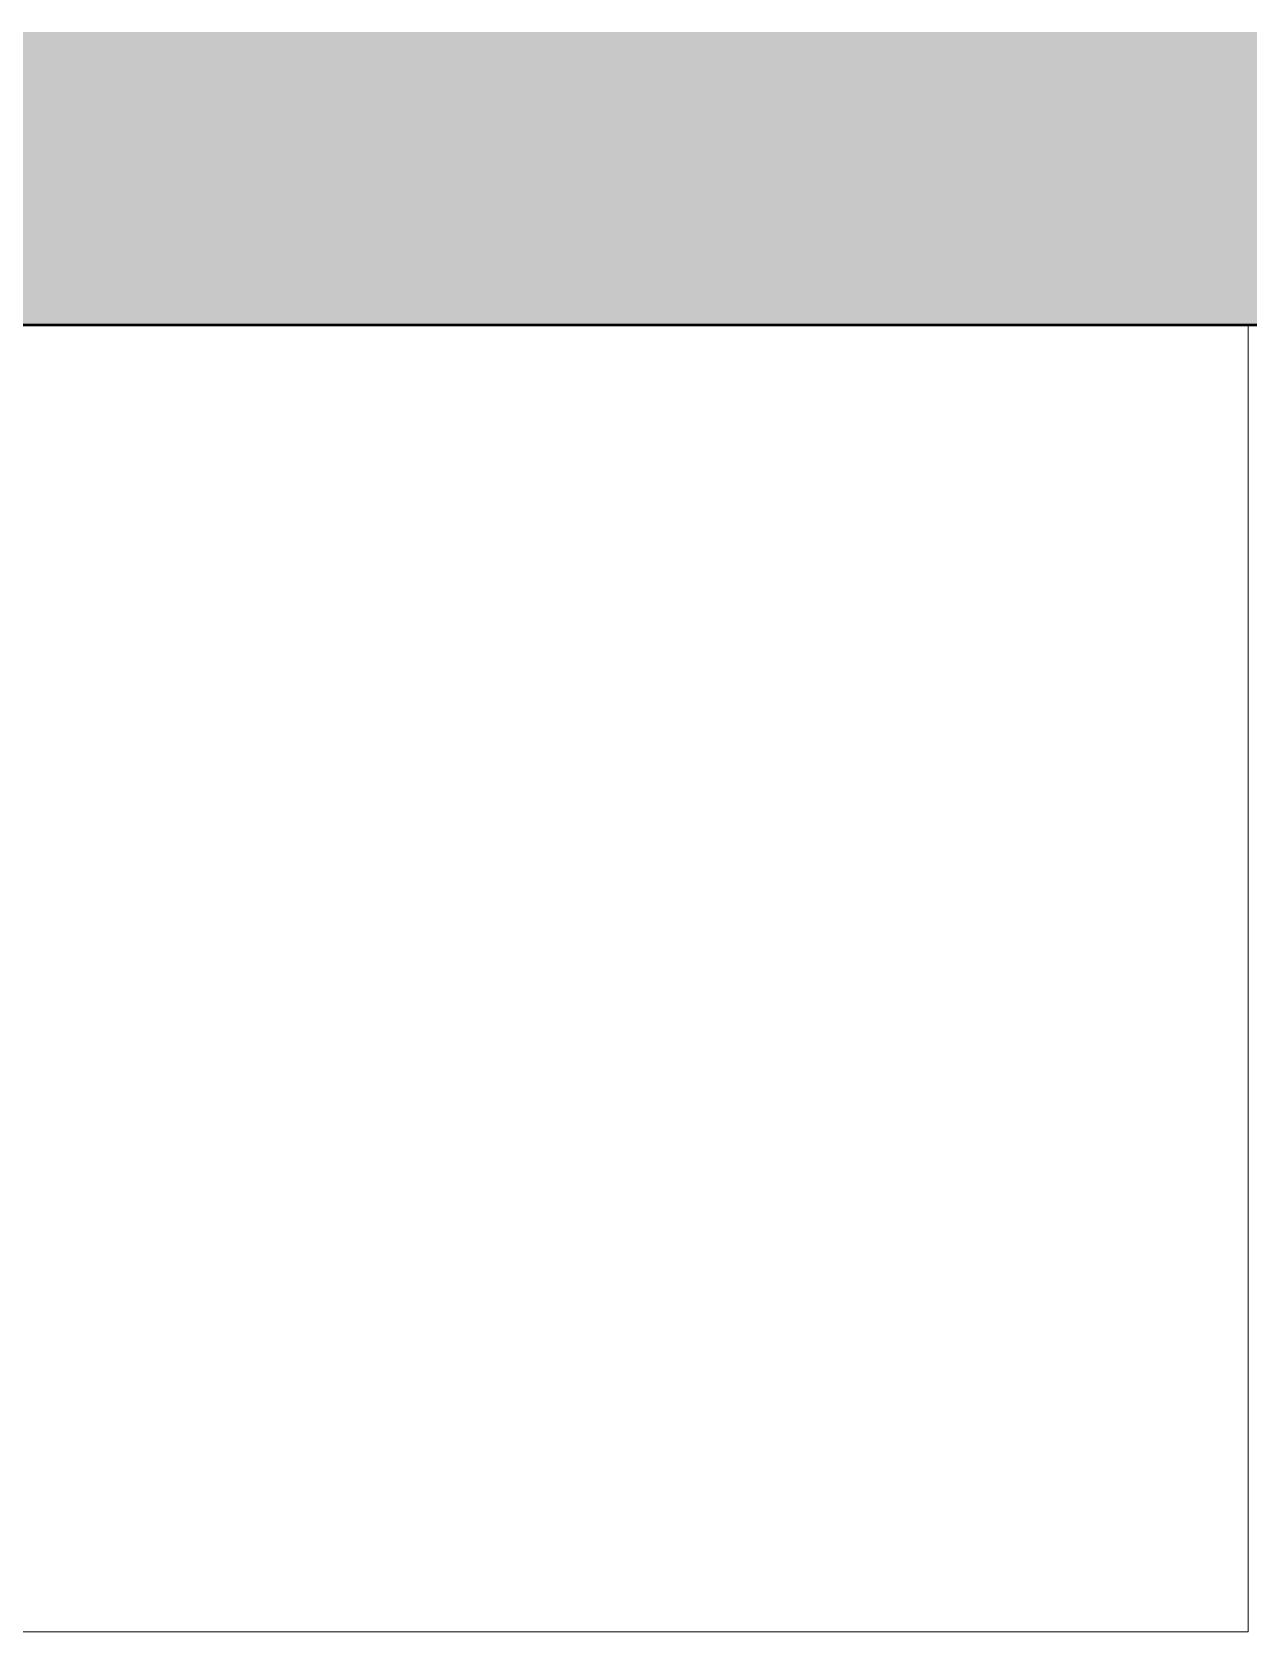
# Model space of a CAD drawing. Header units: inches. Extents: x -956 to 1409, y -1111 to 895.
# Drawn here: x -637.94 to -615.6, y -732.74 to -703.37 of the extents above; entities that cross this region are included whole.
import ezdxf

# ---------------------------------------------------------------- set-up
doc = ezdxf.new("R2010")
doc.units = ezdxf.units.IN
doc.header["$MEASUREMENT"] = 0
for name, color, linetype, lineweight in [('A-WALL-PATT', 111, 'Continuous', 13), ('I-FURN', 30, 'Continuous', 9), ('I-WALL', 2, 'Continuous', 13)]:
    doc.layers.add(name, color=color, linetype=linetype, lineweight=lineweight)

# ---------------------------------------------------------------- blocks, each defined once
blk = doc.blocks.new('Desk - 72_ x 24_-4409794-8TH FLOOR TELECOM UNDERFLOOR ROUTING PLAN')
at = {"layer": 'I-FURN', "color": 53}
for p, q in [((66, 3), (66, 27)), ((-6, 3), (66, 3))]:
    blk.add_line(p, q, dxfattribs=at)
blk = doc.blocks.new('18433_1 - AEO NY - CENTRAL_rvt-1-8TH FLOOR TELECOM UNDERFLOOR ROUTING PLAN')
at = {"layer": 'A-WALL-PATT'}
blk.add_hatch(color=253, dxfattribs=at).paths.add_polyline_path([(-572.745, -708.744), (-520.102, -708.744), (-520.102, -703.369), (-687.602, -703.369), (-687.602, -708.744), (-616.942, -708.744)], flags=0)
at = {"layer": 'I-WALL', "color": 213, "lineweight": 50}
blk.add_line((-687.602, -708.744), (-520.102, -708.744), dxfattribs=at)
at = {"color": 53, "lineweight": 9}
blk.add_blockref('Desk - 72_ x 24_-4409794-8TH FLOOR TELECOM UNDERFLOOR ROUTING PLAN', (-681.602, -735.744), dxfattribs=at)

msp = doc.modelspace()

# ---------------------------------------------------------------- block references
at = {"lineweight": 5}
msp.add_blockref('18433_1 - AEO NY - CENTRAL_rvt-1-8TH FLOOR TELECOM UNDERFLOOR ROUTING PLAN', (0, 0), dxfattribs=at)

doc.saveas('drawing.dxf')
